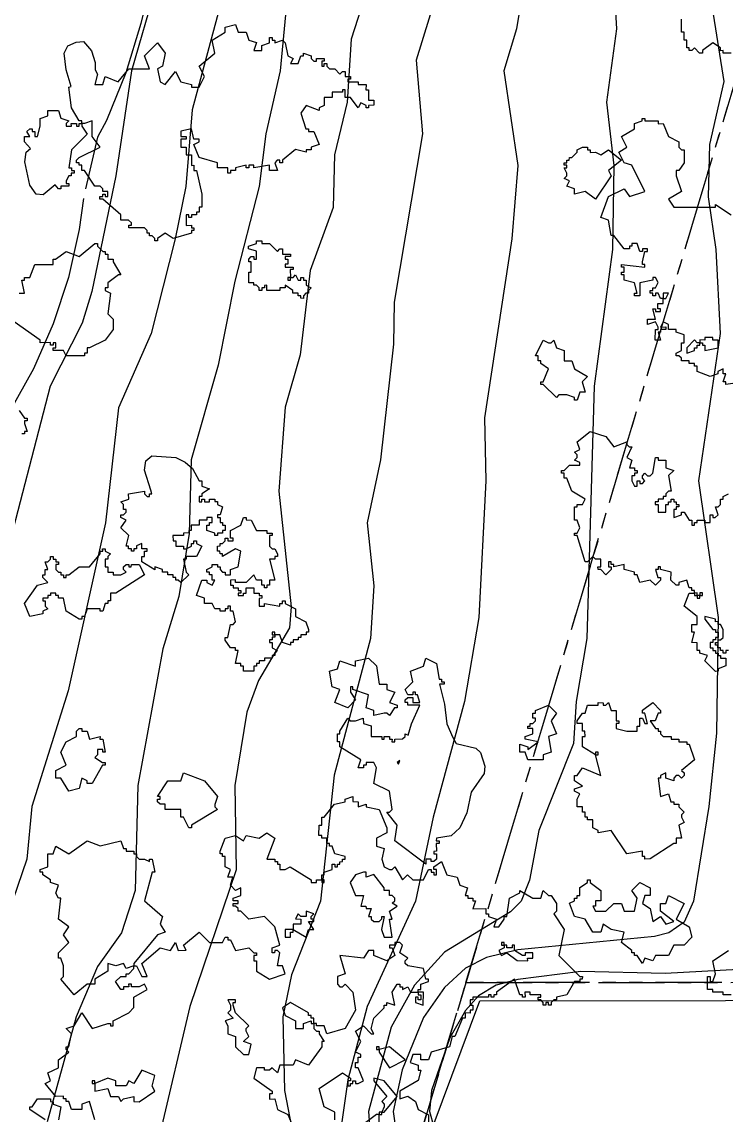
# Model space of a CAD drawing. Header units: metres. Extents: x -550 to 550, y -500 to 950.
# Drawn here: x -178.9 to -111.4, y -199.5 to -94.7 of the extents above; entities that cross this region are included whole.
import ezdxf

# ---------------------------------------------------------------- set-up
doc = ezdxf.new("R2010")
doc.units = ezdxf.units.M
doc.header["$LTSCALE"] = 2
doc.linetypes.add('DASHDOT', pattern=[3.556, 2.54, -0.508, 0, -0.508])
doc.linetypes.add('PHANTOM', pattern=[6.35, 3.175, -0.635, 0.635, -0.635, 0.635, -0.635])
for name, color, linetype in [('SITE-PARKING', 250, 'CONTINUOUS'), ('SITE-PROPERTY', 7, 'PHANTOM'), ('SITE-SETBACK-WATER', 1, 'DASHDOT'), ('SITE-TREE-CANOPY', 94, 'CONTINUOUS'), ('TOPO-CONTOUR-MAJOR', 8, 'CONTINUOUS'), ('TOPO-CONTOUR-MINOR', 9, 'CONTINUOUS')]:
    doc.layers.add(name, color=color, linetype=linetype)

msp = doc.modelspace()

# ---------------------------------------------------------------- linework, layer by layer
at = {"layer": 'SITE-PARKING'}
msp.add_lwpolyline([(23.54, -195.3), (-101.32, -195.41), (-121.87, -215.77), (-132.39, -205.52), (-133.27, -206.48), (-135.4, -204.58), (-139.46, -200.55), (-135, -188.59), (-17.18, -188.41)], dxfattribs=at)
at = {"layer": 'SITE-PROPERTY'}
for points in [[(-91.29, 364.29), (28.27, 364.14), (-149.92, -232.31), (-283.98, -308.65), (-550, -309.07), (-550, 364.89)], [(-91.29, 364.29), (28.27, 364.14), (-149.92, -232.31), (-283.98, -308.65), (-550, -309.07), (-550, 364.89)], [(-136.32, -186.83), (-81.11, -2.07), (108.93, -1.9), (108.59, -158.15), (40.62, -186.68)]]:
    msp.add_lwpolyline(points, close=True, dxfattribs=at)
msp.add_lwpolyline([(-164.47, -344.36), (-164.58, -240.66), (-149.92, -232.31), (-136.32, -186.83), (40.62, -186.68), (40.64, -206.65), (64.32, -206.64), (64.38, -275.65), (53.38, -275.67), (53.48, -367.62)], dxfattribs=at)
at = {"layer": 'SITE-SETBACK-WATER'}
msp.add_lwpolyline([(-165.13, -85.09), (-167.49, -94.88), (-168.92, -99.61), (-170.8, -104.18), (-171.66, -105.78), (-173, -111.67), (-173.39, -114.64), (-174.44, -119.23), (-175.91, -123.69), (-177.8, -128), (-180.08, -132.11)], dxfattribs=at)
at = {"layer": 'SITE-TREE-CANOPY'}
for points in [[(-173.15, -104.24), (-173.4, -104.24), (-174.15, -102.98), (-174.4, -100.99), (-174.18, -100.92), (-174.65, -99.32), (-174.83, -97.74), (-174.5, -97.02), (-173.7, -96.68), (-173, -96.62), (-172.22, -97.51), (-171.87, -98.62), (-171.86, -99.32), (-171.65, -99.74), (-171.9, -100.74), (-171.15, -100.74), (-170.91, -99.99), (-169.66, -100.49), (-168.65, -99.24), (-166.66, -99.23), (-167.15, -97.99), (-165.9, -96.74), (-165.15, -97.74), (-165.4, -98.99), (-165.9, -99.24), (-165.65, -100.49), (-165.15, -100.74), (-164.16, -99.49), (-163.65, -100.48), (-162.65, -100.74), (-162.65, -100.99), (-161.9, -100.99), (-161.4, -99.99), (-161.9, -98.99), (-160.4, -97.74), (-160.65, -96.5), (-159.4, -95.74), (-159.4, -95.24), (-158.4, -94.99), (-158.15, -95.74), (-157.4, -95.74), (-157.15, -96.49), (-156.41, -96.73), (-156.65, -97.49), (-155.9, -97.49), (-155.9, -96.99), (-155.16, -96.74), (-155.15, -96.24), (-154.9, -96.24), (-154.9, -96.49), (-154.65, -96.49), (-154.65, -96.74), (-153.91, -96.49), (-153.65, -96.74), (-153.4, -97.98), (-152.9, -98.24), (-153.15, -98.74), (-152.41, -98.74), (-152.15, -97.99), (-151.91, -97.99), (-151.91, -97.74), (-151.15, -97.99), (-151.15, -98.24), (-150.9, -98.49), (-150.65, -98.49), (-150.65, -98.24), (-149.9, -98.25), (-149.9, -98.49), (-150.15, -98.49), (-150.15, -98.99), (-149.91, -98.99), (-149.91, -98.73), (-149.65, -98.73), (-149.65, -98.99), (-149.4, -99.24), (-148.9, -99.24), (-148.4, -99.74), (-148.15, -99.49), (-147.9, -99.49), (-147.91, -99.99), (-147.4, -99.99), (-147.4, -100.24), (-147.65, -100.24), (-147.65, -100.5), (-146.65, -100.49), (-146.65, -100.74), (-145.9, -100.74), (-145.91, -101.24), (-145.65, -101.24), (-145.65, -102.24), (-145.16, -102.24), (-145.15, -102.73), (-145.65, -102.74), (-145.66, -102.99), (-145.9, -102.99), (-145.9, -102.74), (-146.4, -102.49), (-146.65, -102.99), (-147.4, -101.99), (-147.9, -101.99), (-147.9, -101.24), (-148.15, -101.24), (-148.15, -101.48), (-149.15, -101.49), (-149.15, -101.99), (-149.9, -101.99), (-149.9, -102.74), (-150.4, -102.99), (-150.4, -103.24), (-151.65, -102.74), (-152.15, -103.49), (-151.66, -104.99), (-151.4, -105), (-151.4, -105.24), (-150.9, -105.24), (-150.4, -106.49), (-151.15, -106.74), (-151.15, -106.99), (-151.65, -106.99), (-151.65, -107.24), (-152.66, -106.98), (-153.9, -108), (-153.9, -108.24), (-154.15, -108.24), (-154.15, -107.99), (-154.41, -107.99), (-154.65, -108.24), (-154.4, -108.98), (-155.15, -108.99), (-155.15, -108.49), (-156.65, -108.74), (-156.65, -108.49), (-157.15, -108.49), (-157.15, -108.74), (-157.4, -108.74), (-157.4, -108.49), (-158.4, -108.73), (-158.4, -108.99), (-158.9, -108.99), (-158.9, -109.23), (-159.15, -109.25), (-159.15, -108.74), (-160.15, -108.74), (-160.15, -108.24), (-161.91, -107.74), (-162.4, -106.49), (-161.9, -106.24), (-161.9, -105.99), (-162.4, -105.99), (-162.65, -104.99), (-163.65, -105.23), (-163.65, -105.74), (-163.15, -105.74), (-163.15, -105.99), (-163.65, -105.99), (-163.65, -106.74), (-163.15, -106.74), (-163.15, -107.49), (-162.65, -107.49), (-162.65, -108.5), (-162.4, -108.48), (-162.41, -108.98), (-162.15, -108.99), (-161.65, -111.24), (-161.65, -112.49), (-161.9, -112.49), (-161.91, -112.99), (-162.15, -112.99), (-162.15, -113.23), (-162.65, -113.24), (-162.65, -113.49), (-162.9, -113.49), (-162.9, -113.24), (-163.16, -113.24), (-163.15, -114.25), (-162.65, -114.23), (-162.65, -114.49), (-162.4, -114.49), (-162.4, -114.74), (-162.65, -114.74), (-162.65, -114.99), (-164.4, -115.49), (-165.15, -114.99), (-165.9, -115.49), (-165.91, -115.74), (-166.15, -115.74), (-166.15, -115.49), (-166.4, -115.24), (-166.65, -115.24), (-166.66, -114.99), (-166.9, -114.99), (-166.9, -114.74), (-167.15, -114.48), (-168.65, -114.49), (-168.65, -114.24), (-168.4, -114.24), (-168.4, -113.99), (-168.66, -113.74), (-169.4, -113.74), (-169.4, -113.24), (-171.15, -111.74), (-171.41, -111.74), (-171.41, -111.49), (-171.15, -111.49), (-171.15, -111.24), (-170.9, -111.24), (-170.9, -111.49), (-170.65, -111.49), (-170.65, -110.99), (-171.15, -110.99), (-171.15, -110.74), (-171.4, -110.49), (-171.9, -110.48), (-172.9, -108.99), (-173.15, -108.99), (-173.15, -108.49), (-173.4, -108.49), (-173.4, -108.24), (-173.66, -108.24), (-173.65, -107.99), (-173.4, -107.74), (-171.4, -106.74), (-172.15, -105.73), (-172.15, -104.24), (-172.91, -104.49), (-173.15, -104.49)], [(-173.15, -104.74), (-172.65, -105.49), (-174.15, -106.99), (-174.4, -108.74), (-174.15, -108.74), (-174.15, -108.99), (-173.9, -108.99), (-173.9, -109.24), (-174.16, -109.24), (-174.16, -109.49), (-174.4, -109.49), (-174.65, -109.99), (-174.66, -110.24), (-174.4, -110.24), (-174.4, -110.49), (-175.15, -110.49), (-175.15, -110.74), (-175.4, -110.74), (-175.71, -110.36), (-176.85, -111.32), (-177.53, -111.24), (-178.15, -110.4), (-178.63, -108.15), (-178.49, -107.22), (-178.07, -106.89), (-178.65, -106.24), (-178.65, -105.74), (-178.15, -105.74), (-178.41, -105.24), (-178.15, -104.99), (-177.9, -104.99), (-177.9, -105.24), (-177.65, -105.24), (-177.65, -105.74), (-177.4, -105.74), (-177.15, -104.74), (-177.15, -103.99), (-176.4, -103.74), (-176.4, -103.24), (-175.4, -103.24), (-175.15, -103.98), (-174.4, -104.24), (-174.65, -104.49), (-174.65, -104.74), (-174.15, -104.74), (-174.16, -104.49), (-173.65, -104.49), (-173.65, -104.74), (-173.4, -104.74), (-173.4, -104.49), (-173.15, -104.49)], [(-124.66, -106.99), (-124.4, -106.99), (-124.4, -107.25), (-123.9, -107.23), (-123.4, -107.49), (-122.65, -106.99), (-121.41, -107.99), (-122.65, -108.99), (-122.4, -109.49), (-123.9, -111.74), (-124.9, -110.99), (-125.9, -111.24), (-125.9, -110.74), (-126.65, -110.49), (-126.4, -109.99), (-126.9, -109.74), (-126.65, -109.49), (-126.65, -109.24), (-126.9, -108.74), (-126.65, -108.74), (-126.65, -108.49), (-126.9, -108.49), (-126.9, -108.24), (-126.65, -108.24), (-126.65, -107.99), (-126.41, -107.99), (-126.4, -107.74), (-126.15, -107.74), (-125.65, -107.24), (-125.65, -106.99), (-125.15, -106.74), (-124.65, -106.74)], [(-152.9, -119.24), (-152.65, -118.99), (-152.41, -119.49), (-152.15, -119.49), (-152.15, -119.24), (-151.9, -119.24), (-151.9, -119.49), (-151.65, -119.49), (-151.65, -119.99), (-151.15, -120.23), (-151.4, -120.49), (-151.4, -120.74), (-151.66, -120.73), (-151.9, -120.99), (-151.9, -121.24), (-152.15, -121.23), (-152.15, -120.99), (-152.4, -120.99), (-152.4, -120.74), (-152.91, -120.74), (-152.91, -120.49), (-153.65, -119.99), (-153.65, -120.24), (-154.15, -120.24), (-154.16, -120.49), (-155.41, -120.49), (-155.4, -119.98), (-155.65, -120), (-155.65, -120.24), (-155.9, -120.24), (-155.9, -120.48), (-156.15, -120.5), (-156.15, -120.24), (-156.4, -119.99), (-156.65, -119.99), (-156.65, -119.74), (-157.15, -119.74), (-157.15, -118.74), (-156.9, -118.74), (-156.9, -117.74), (-157.15, -117.74), (-157.15, -117.49), (-156.9, -117.23), (-156.65, -117.24), (-156.65, -117.49), (-156.41, -117.49), (-156.4, -116.73), (-157.16, -116.49), (-157.16, -116.24), (-156.4, -115.99), (-156.4, -115.74), (-155.9, -115.73), (-155.9, -115.99), (-155.15, -115.99), (-154.4, -116.74), (-154.15, -116.49), (-153.9, -116.49), (-153.9, -116.99), (-153.15, -117), (-153.15, -117.24), (-153.65, -117.24), (-153.65, -117.5), (-153.4, -117.48), (-153.4, -117.98), (-153.65, -117.98), (-153.65, -118.24), (-152.9, -118.24), (-152.9, -118.49), (-153.16, -118.49), (-153.15, -119.24)], [(-153.4, -119.24), (-153.4, -119.49), (-153.15, -119.49), (-153.15, -119.24)], [(-117.15, -121.24), (-116.9, -120.74), (-117.41, -120.74), (-117.41, -121.24)], [(-127.65, -126), (-126.9, -126.24), (-126.9, -127.24), (-126.15, -127.24), (-125.91, -127.99), (-124.65, -128.74), (-125.16, -129.24), (-124.9, -130.24), (-125.4, -130.24), (-125.65, -130.99), (-125.9, -130.99), (-125.9, -130.74), (-126.65, -130.49), (-127.4, -130.49), (-127.65, -130.74), (-128.9, -129.49), (-129.15, -129.49), (-129.15, -129.24), (-128.9, -129.24), (-128.41, -127.99), (-129.15, -127.49), (-129.15, -127.24), (-129.4, -127.24), (-129.4, -126.74), (-129.65, -126.74), (-128.9, -125.24), (-128.4, -125.49), (-128.15, -125.49), (-127.9, -125.24)], [(-114.15, -125.49), (-114.41, -125.23), (-115.15, -125.99), (-115.15, -126.49), (-114.4, -126.24), (-114.4, -125.99), (-114.15, -125.99), (-114.15, -125.74), (-113.9, -125.74), (-113.9, -125.49)], [(-113.65, -125.49), (-113.65, -125.74), (-113.4, -125.74), (-113.4, -126.24), (-112.15, -125.99), (-112.15, -125.24), (-112.65, -125.24), (-112.65, -124.99), (-113.4, -124.99), (-113.4, -125.24), (-113.9, -125.23), (-113.9, -125.49)], [(-166.54, -139.63), (-167.15, -137.7), (-167, -136.83), (-166.45, -136.34), (-164.14, -136.51), (-163.23, -136.93), (-162.54, -137.55), (-161.89, -138.74), (-161.65, -138.74), (-161.65, -139.24), (-160.9, -139.49), (-161.65, -139.99), (-161.65, -140.24), (-161.9, -140.24), (-161.9, -140.74), (-161.65, -140.74), (-161.65, -140.49), (-161.4, -140.49), (-161.4, -140.74), (-160.9, -140.74), (-160.9, -140.49), (-160.4, -140.49), (-160.4, -140.73), (-160.15, -140.73), (-160.15, -140.99), (-159.65, -141.24), (-159.9, -141.99), (-160.15, -141.99), (-160.15, -142.24), (-159.9, -142.24), (-159.9, -142.74), (-159.65, -142.74), (-159.65, -142.99), (-159.4, -142.99), (-159.4, -143.49), (-159.65, -143.49), (-159.65, -143.74), (-160.15, -143.74), (-160.15, -143.99), (-160.4, -143.99), (-160.4, -143.74), (-161.15, -143.49), (-161.15, -142.99), (-160.9, -142.99), (-160.9, -142.74), (-160.65, -142.74), (-160.65, -142.24), (-161.15, -142.24), (-161.15, -142.49), (-161.9, -142.49), (-161.9, -142.99), (-162.66, -142.99), (-162.66, -143.49), (-162.9, -143.49), (-162.9, -143.73), (-163.4, -143.75), (-163.4, -143.99), (-164.41, -143.99), (-164.4, -144.49), (-164.15, -144.49), (-164.15, -144.99), (-163.4, -144.99), (-163.4, -145.24), (-163.15, -145.24), (-162.65, -144.99), (-162.65, -144.74), (-162.4, -144.74), (-162.4, -144.49), (-162.15, -144.49), (-162.15, -144.74), (-161.65, -144.99), (-162.15, -145.99), (-163.15, -145.99), (-163.15, -146.24), (-163.4, -146.24), (-163.15, -147.49), (-162.9, -147.74), (-163.65, -148.49), (-163.91, -148.24), (-164.15, -148.24), (-164.15, -147.99), (-164.4, -147.99), (-164.4, -147.74), (-164.9, -147.74), (-164.9, -147.49), (-165.4, -147.49), (-165.4, -147.24), (-166.15, -146.99), (-166.15, -147.25), (-167.4, -146.49), (-167.4, -145.99), (-167.15, -145.99), (-167.15, -145.49), (-166.9, -145.49), (-166.9, -145.24), (-167.41, -145.24), (-167.4, -144.74), (-167.9, -144.98), (-167.9, -145.24), (-168.15, -145.24), (-168.15, -145.49), (-168.4, -145.48), (-168.4, -145.24), (-168.66, -145.24), (-168.66, -144.99), (-168.9, -144.99), (-168.65, -143.99), (-169.4, -143.24), (-168.9, -142.49), (-169.4, -142.24), (-169.4, -141.99), (-169.15, -141.99), (-168.9, -141.74), (-168.9, -141.49), (-169.15, -141.49), (-169.16, -140.99), (-169.4, -140.74), (-168.65, -140.49), (-168.66, -139.99), (-167.15, -139.74), (-167.15, -139.99), (-166.9, -140.24), (-166.65, -140.24), (-166.65, -139.99), (-166.45, -139.99)], [(-154.65, -153.73), (-154.9, -153.73), (-154.9, -153.99), (-155.16, -153.99), (-155.16, -154.23), (-154.9, -154.23), (-154.9, -154.74), (-154.41, -154.99), (-154.65, -155.24), (-154.65, -155.49), (-154.9, -155.49), (-154.9, -155.74), (-155.65, -155.74), (-155.65, -155.99), (-156.16, -155.99), (-156.16, -156.24), (-156.4, -156.24), (-156.4, -156.49), (-156.65, -156.49), (-156.66, -156.99), (-157.65, -156.99), (-157.65, -156.49), (-157.9, -156.49), (-157.9, -156.24), (-158.4, -156.24), (-158.16, -154.99), (-158.4, -154.99), (-158.4, -154.74), (-158.9, -154.74), (-159.4, -154), (-159.4, -153.74), (-159.15, -153.74), (-158.9, -152.49), (-158.65, -152.49), (-158.4, -152.24), (-158.65, -151.24), (-158.9, -151.24), (-158.9, -150.74), (-159.15, -150.74), (-159.15, -150.99), (-159.4, -150.99), (-159.4, -151.24), (-159.9, -151.24), (-159.9, -150.99), (-160.4, -150.99), (-160.65, -150.49), (-161.4, -150.49), (-161.4, -149.99), (-162.15, -149.74), (-161.65, -148.24), (-161.15, -148.24), (-161.15, -148.49), (-160.65, -148.74), (-160.4, -148.24), (-160.65, -148.24), (-160.65, -147.74), (-160.91, -147.74), (-160.91, -147.49), (-161.15, -147.49), (-161.15, -147.24), (-160.65, -146.99), (-160.65, -146.74), (-160.15, -146.74), (-160.15, -146.99), (-159.9, -146.99), (-159.9, -147.24), (-159.66, -147.49), (-159.4, -147.49), (-159.4, -147.74), (-158.9, -147.74), (-158.9, -147.24), (-158.15, -146.99), (-157.9, -145.49), (-158.4, -145.24), (-159.65, -145.99), (-159.65, -145.74), (-159.9, -145.74), (-159.91, -145.49), (-160.15, -145.48), (-160.15, -145), (-159.9, -144.98), (-159.9, -144.74), (-159.65, -144.74), (-159.41, -144.48), (-159.41, -144.24), (-159.15, -144.24), (-159.15, -144.48), (-158.65, -144.49), (-158.65, -144.24), (-158.9, -144.24), (-158.91, -143.5), (-157.9, -142.98), (-157.65, -142.24), (-157.4, -142.24), (-157.4, -142.48), (-156.9, -142.49), (-156.41, -143.49), (-155.4, -143.49), (-155.4, -143.74), (-154.9, -143.75), (-154.9, -143.99), (-155.15, -143.99), (-155.15, -144.99), (-154.9, -145.24), (-154.65, -145.24), (-154.4, -145.74), (-154.4, -145.99), (-154.65, -145.99), (-154.65, -146.24), (-155.15, -146.24), (-154.65, -148.24), (-155.15, -148.24), (-155.16, -148.74), (-155.4, -148.74), (-155.4, -149), (-155.65, -148.99), (-155.65, -148.74), (-155.9, -148.74), (-155.9, -148.24), (-156.4, -148.24), (-156.65, -147.74), (-157.4, -148.49), (-158.4, -148.49), (-158.4, -148.23), (-158.9, -148.25), (-158.91, -148.73), (-158.65, -148.73), (-158.65, -148.99), (-158.15, -148.99), (-158.15, -149.24), (-157.9, -149.24), (-157.9, -149.49), (-158.16, -149.49), (-158.16, -149.74), (-157.65, -149.74), (-157.65, -149.49), (-157.4, -149.49), (-157.4, -148.99), (-156.65, -148.99), (-156.65, -149.49), (-156.15, -149.49), (-156.15, -149.74), (-155.9, -149.74), (-155.9, -149.98), (-156.15, -150), (-156.16, -150.74), (-155.65, -150.74), (-155.65, -150.49), (-154.15, -150.74), (-154.15, -150.49), (-153.9, -150.49), (-153.9, -150.24), (-153.65, -150.24), (-153.65, -150.49), (-152.65, -150.99), (-152.65, -151.74), (-151.66, -152.24), (-151.4, -152.99), (-151.4, -153.24), (-151.65, -153.24), (-151.65, -153.49), (-152.15, -153.49), (-152.15, -153.74), (-152.4, -153.74), (-152.4, -153.99), (-152.9, -153.99), (-152.9, -154.24), (-153.15, -154.24), (-153.15, -154.49), (-153.91, -154.24), (-154.15, -153.49), (-154.65, -153.49)], [(-170.91, -146.99), (-170.65, -146.99), (-170.65, -147.5), (-170.15, -147.48), (-170.15, -147.74), (-169.4, -147.74), (-168.9, -147.49), (-169.15, -147.24), (-169.15, -146.99), (-168.9, -146.74), (-168.65, -146.74), (-168.65, -146.99), (-168.41, -146.99), (-168.4, -146.74), (-167.65, -146.74), (-167.15, -147.74), (-169.9, -149.49), (-170.4, -149.49), (-170.4, -150.24), (-170.65, -150.24), (-170.65, -150.49), (-170.9, -150.49), (-171.15, -151.24), (-171.4, -151.24), (-171.4, -150.99), (-172.65, -150.99), (-172.9, -151.74), (-173.15, -151.74), (-173.15, -151.99), (-173.41, -151.99), (-174.65, -151.24), (-174.91, -149.99), (-175.4, -149.99), (-175.4, -149.74), (-175.65, -149.74), (-175.65, -149.49), (-176.15, -149.49), (-176.16, -149.73), (-176.4, -149.73), (-176.4, -149.99), (-176.9, -149.99), (-176.9, -150.25), (-176.65, -150.23), (-176.66, -150.74), (-176.4, -150.99), (-176.9, -151.24), (-176.9, -151.49), (-178.15, -151.75), (-178.65, -150.49), (-177.4, -148.74), (-176.4, -148.49), (-176.9, -147.99), (-176.9, -147.74), (-176.65, -147.74), (-176.65, -147.24), (-176.4, -147.24), (-176.65, -146.49), (-176.4, -146.49), (-176.15, -146.24), (-176.15, -145.99), (-175.9, -145.99), (-175.9, -146.24), (-175.65, -146.24), (-175.65, -146.49), (-175.4, -146.49), (-175.4, -146.74), (-175.65, -146.74), (-175.65, -147.24), (-175.4, -147.49), (-175.15, -147.49), (-175.16, -147.74), (-174.9, -147.75), (-174.9, -147.99), (-174.65, -147.99), (-174.65, -147.73), (-174.4, -147.73), (-173.41, -146.99), (-172.4, -146.99), (-171.4, -145.74), (-171.4, -145.49), (-171.15, -145.49), (-171.16, -145.24), (-170.9, -145.24), (-170.9, -145.49), (-170.4, -145.74), (-170.65, -145.99), (-170.65, -146.24), (-170.9, -146.24)], [(-114.4, -149.74), (-114.15, -149.74), (-114.15, -149.48), (-114.4, -149.5)], [(-114.15, -149.98), (-113.9, -149.99), (-113.9, -149.74), (-114.15, -149.74)], [(-113.65, -149.74), (-113.65, -149.48), (-113.9, -149.48), (-113.9, -149.74)], [(-154.65, -153.25), (-154.9, -153.24), (-154.9, -153.49), (-154.65, -153.49)], [(-144.65, -158.24), (-143.9, -158.24), (-143.9, -158.74), (-143.15, -158.99), (-143.65, -159.99), (-142.9, -160.24), (-142.9, -160.49), (-143.16, -160.49), (-143.65, -161.24), (-143.9, -160.99), (-144.15, -160.99), (-145.15, -161.24), (-145.15, -160.74), (-145.9, -160.49), (-145.65, -159.24), (-147.16, -158.74), (-147.16, -158.49), (-147.4, -158.49), (-147.4, -158.99), (-146.9, -159.74), (-147.65, -160.49), (-148.9, -159.99), (-148.4, -158.74), (-149.15, -158.49), (-149.4, -156.99), (-148.65, -156.74), (-148.4, -155.99), (-146.9, -156.49), (-146.9, -155.99), (-145.65, -155.74), (-144.91, -156.48)], [(-141.15, -159.24), (-141.15, -158.99), (-141.4, -158.99), (-141.4, -159.24), (-141.9, -159.24), (-142.16, -158.73), (-141.4, -157.99), (-141.65, -156.99), (-140.4, -156.49), (-140.15, -155.73), (-139.15, -156.24), (-138.9, -157.74), (-138.65, -157.74), (-138.65, -157.99), (-138.4, -157.99), (-138.4, -158.24), (-138.87, -158.24), (-138.39, -160.15), (-138.16, -162.04), (-137.58, -163.34), (-137.26, -163.91), (-135.38, -164.37), (-134.92, -164.78), (-134.52, -166.09), (-134.57, -166.78), (-135.82, -168.58), (-136.22, -170.56), (-136.89, -172.01), (-137.74, -172.76), (-139.15, -173), (-139.16, -173.24), (-138.9, -173.24), (-138.9, -173.49), (-139.16, -173.49), (-139.15, -174.23), (-139.4, -174.25), (-139.4, -174.49), (-139.15, -174.49), (-139.15, -174.99), (-139.4, -175.24), (-139.65, -175.23), (-139.65, -174.99), (-140.15, -174.99), (-140.16, -175.49), (-143.15, -173.24), (-142.9, -171.74), (-143.9, -170.49), (-143.65, -170.49), (-143.4, -170.24), (-143.65, -168.49), (-145.15, -167.74), (-144.9, -166.24), (-145.15, -165.74), (-145.9, -165.74), (-145.9, -165.99), (-146.15, -165.99), (-146.15, -166.24), (-146.65, -166.24), (-146.4, -165.49), (-148.4, -164.24), (-148.41, -163.74), (-148.65, -163.74), (-148.65, -162.99), (-148.4, -162.99), (-148.4, -162.74), (-147.65, -161.49), (-147.41, -161.74), (-146.9, -161.74), (-146.16, -161.49), (-146.15, -161.99), (-145.4, -162.23), (-145.4, -163.24), (-144.4, -163.24), (-144.4, -163.49), (-144.15, -163.49), (-144.15, -163.24), (-143.65, -163.24), (-143.65, -163.49), (-143.4, -163.49), (-143.41, -163.74), (-143.15, -163.74), (-143.15, -163.49), (-142.4, -163.48), (-142.15, -163.24), (-142.15, -163), (-141.85, -163.1), (-141.55, -162.02), (-140.73, -160.24), (-141.9, -160.24), (-141.9, -159.99), (-142.15, -159.99), (-142.15, -159.74), (-141.9, -159.49), (-141.41, -159.49), (-141.41, -159.99), (-140.75, -159.99), (-140.96, -159.24)], [(-130.4, -162.24), (-130.15, -162.24), (-130.15, -161.99), (-129.9, -161.99), (-129.65, -161.74), (-129.65, -161.49), (-129.9, -161.49), (-129.9, -160.99), (-129.65, -160.99), (-129.65, -160.74), (-128.4, -160.24), (-127.65, -160.99), (-128.15, -161.73), (-127.65, -162.99), (-128.4, -163.24), (-128.15, -164.74), (-128.9, -164.99), (-128.91, -165.49), (-130.4, -165.49), (-130.65, -164.73), (-131.15, -164.73), (-131.15, -163.99), (-130.4, -164.23), (-130.4, -164.49), (-129.4, -163.74), (-130.65, -163.49), (-130.65, -163.24), (-129.9, -162.99), (-129.91, -162.49), (-130.4, -162.49)], [(-125.15, -164.24), (-125.15, -163.24), (-124.9, -163.24), (-124.91, -162.74), (-125.15, -162.74), (-125.15, -161.99), (-125.65, -161.99), (-125.66, -161.74), (-125.15, -160.99), (-124.9, -160.99), (-124.65, -160.24), (-123.65, -160.24), (-123.65, -159.99), (-123.15, -160), (-123.15, -160.24), (-122.9, -160.24), (-122.65, -159.98), (-122.4, -160.74), (-121.9, -160.74), (-121.91, -161.74), (-121.65, -161.74), (-121.65, -161.99), (-121.9, -161.99), (-121.9, -162.49), (-120.9, -162.73), (-119.91, -162.74), (-119.9, -162.24), (-119.65, -162.24), (-119.65, -161.49), (-119.4, -161.49), (-119.15, -161.99), (-118.9, -161.99), (-119.15, -160.99), (-119.4, -160.99), (-119.4, -160.73), (-118.41, -159.99), (-117.66, -160.74), (-117.66, -160.99), (-117.9, -160.99), (-118.16, -161.74), (-118.65, -161.74), (-118.15, -162.49), (-117.9, -162.49), (-117.9, -162.74), (-117.65, -162.74), (-117.65, -162.99), (-117.4, -163.24), (-116.65, -163.24), (-116.65, -163.49), (-115.9, -163.49), (-115.9, -163.74), (-115.15, -163.74), (-115.15, -163.99), (-114.9, -163.99), (-114.4, -165.49), (-115.65, -166.49), (-115.4, -166.74), (-115.4, -166.99), (-115.66, -167.24), (-115.9, -166.99), (-116.15, -166.99), (-116.4, -167.23), (-116.4, -167.49), (-117.15, -167.24), (-117.15, -166.74), (-117.65, -166.99), (-117.65, -167.24), (-117.9, -167.24), (-117.65, -168.99), (-116.9, -168.74), (-116.66, -169.49), (-116.4, -169.49), (-116.4, -169.74), (-115.9, -169.74), (-115.9, -169.99), (-115.4, -170.5), (-115.65, -170.74), (-115.65, -170.98), (-115.4, -171.49), (-115.9, -171.74), (-115.65, -172.99), (-116.15, -172.99), (-116.16, -173.49), (-116.4, -173.49), (-118.65, -174.98), (-119.15, -175), (-119.15, -174.74), (-119.4, -174.74), (-119.4, -174.24), (-120.9, -174.49), (-122.4, -172.24), (-123.65, -172.49), (-123.65, -172.24), (-124.15, -171.99), (-124.15, -171.24), (-124.65, -171.24), (-124.65, -170.99), (-124.9, -170.99), (-124.9, -170.49), (-125.15, -170.49), (-125.15, -169.99), (-125.65, -169.99), (-125.65, -169.24), (-125.41, -168.74), (-125.9, -168.49), (-125.9, -168.25), (-125.15, -167.99), (-125.9, -167.49), (-125.9, -166.99), (-125.66, -166.99), (-125.15, -166.24), (-123.4, -166.99), (-123.9, -164.99)], [(-173.15, -162.74), (-172.65, -162.74), (-172.4, -163.49), (-171.4, -163.25), (-171.41, -163.49), (-171.15, -163.49), (-170.9, -164.74), (-171.15, -164.74), (-171.15, -164.49), (-171.65, -164.49), (-171.65, -164.99), (-171.9, -165.24), (-171.16, -165.74), (-170.9, -165.74), (-170.9, -165.99), (-171.16, -165.99), (-172.16, -167.74), (-172.65, -167.74), (-172.65, -167.49), (-173.15, -167.24), (-173.4, -168.24), (-174.4, -168.49), (-175.15, -167.24), (-175.65, -167.24), (-175.65, -166.49), (-174.65, -165.99), (-175.15, -164.74), (-174.65, -163.74), (-173.65, -163.24), (-173.65, -162.74), (-173.41, -162.49), (-173.15, -162.49)], [(-142.66, -165.54), (-142.9, -165.74), (-142.77, -165.88)], [(-123.65, -164.99), (-123.65, -164.74), (-123.9, -164.74), (-123.9, -164.99)], [(-160.4, -169.75), (-160.4, -169.99), (-160.15, -170.23), (-162.65, -171.74), (-162.65, -171.99), (-162.9, -171.99), (-163.4, -170.99), (-163.65, -170.99), (-163.65, -170.24), (-165.15, -170.24), (-165.15, -169.74), (-165.65, -169.74), (-165.9, -169.49), (-165.9, -169.24), (-165.65, -169.24), (-165.65, -168.99), (-165.9, -168.99), (-164.9, -167.49), (-163.65, -167.49), (-163.4, -166.74), (-161.4, -167.49), (-160.15, -168.99)], [(-168.9, -185.48), (-169.15, -184.99), (-169.9, -185.24), (-170.65, -184.99), (-170.66, -185.74), (-171.9, -186.49), (-171.9, -186.99), (-172.65, -186.99), (-173.9, -187.99), (-175.15, -186.49), (-174.91, -186.24), (-174.9, -185.24), (-175.16, -184.49), (-175.4, -184.49), (-175.4, -183.99), (-174.4, -182.99), (-174.9, -182.24), (-174.4, -181.5), (-175.4, -180.74), (-175.15, -178.74), (-175.4, -178.74), (-175.65, -178.25), (-175.4, -177.49), (-176.15, -177.24), (-176.15, -176.99), (-176.9, -176.49), (-176.9, -176.24), (-177.15, -176.24), (-177.15, -175.99), (-176.4, -175.74), (-176.4, -174.48), (-175.9, -174.49), (-175.65, -173.74), (-174.4, -174.49), (-172.65, -173.24), (-171.4, -173.73), (-169.4, -173.24), (-169.15, -173.99), (-168.91, -173.99), (-168.91, -174.24), (-168.15, -174.24), (-168.15, -174.48), (-167.9, -174.48), (-167.9, -174.74), (-167.65, -174.99), (-167.15, -174.99), (-166.65, -175.24), (-166.65, -174.99), (-166.4, -174.99), (-166.16, -176.24), (-166.4, -176.24), (-167.15, -178.99), (-165.4, -180.49), (-165.65, -181.24), (-165.15, -181.99), (-165.9, -182.24), (-168.15, -184.99), (-168.15, -185.24)], [(-150.15, -177.25), (-149.91, -177.23), (-149.91, -176.99), (-150.15, -176.99)], [(-145.4, -179.74), (-145.65, -180.49), (-145.4, -180.49), (-145.4, -180.74), (-145.15, -180.99), (-144.65, -180.99), (-144.4, -180.73), (-144.4, -180.49), (-144.15, -180.49), (-144.41, -181.74), (-144.15, -182.49), (-143.4, -182.49), (-143.65, -180.74), (-143.4, -180.74), (-143.65, -179.99), (-142.9, -179.49), (-143.4, -179.23), (-143.15, -178.99), (-143.15, -178.75), (-143.4, -178.49), (-143.65, -178.49), (-143.65, -177.99), (-144.15, -177.99), (-144.15, -177.74), (-145.15, -176.48), (-145.9, -176.74), (-145.9, -176.24), (-146.15, -176.24), (-146.91, -176.49), (-147.41, -177.24), (-146.9, -178.48), (-146.15, -178.49), (-146.4, -179.49), (-145.91, -179.49), (-145.9, -179.74)], [(-123.9, -179.99), (-122.9, -179.98), (-122.15, -179.24), (-121.4, -179.24), (-121.15, -179.99), (-120.15, -179.99), (-119.91, -178.74), (-120.4, -177.99), (-119.65, -177.24), (-118.65, -177.74), (-118.66, -178.49), (-119.15, -178.49), (-119.4, -179.24), (-118.65, -179.73), (-118.4, -180.99), (-117.65, -180.49), (-117.15, -181.24), (-116.4, -180.99), (-117.65, -179.99), (-117.65, -179.24), (-117.15, -179.24), (-116.9, -178.49), (-115.4, -179.24), (-116.15, -180.74), (-114.9, -181.49), (-114.65, -182.49), (-115.4, -183.24), (-116.4, -183.24), (-116.9, -184.24), (-118.15, -184.24), (-118.4, -184.74), (-119.15, -184.49), (-119.4, -185), (-119.9, -184.24), (-120.15, -184.24), (-120.15, -183.99), (-120.4, -183.99), (-120.4, -183.74), (-121.4, -182.99), (-121.15, -181.99), (-122.4, -181.74), (-123.15, -181.24), (-123.4, -181.99), (-124.15, -181.99), (-124.9, -180.74), (-125.91, -180.49), (-126.4, -179.23), (-125.9, -178.99), (-125.9, -178.73), (-125.65, -178.74), (-125.65, -178.49), (-125.4, -178.49), (-125.4, -177.73), (-124.65, -177.23), (-124.65, -176.99), (-124.41, -176.99), (-124.41, -177.24), (-123.4, -177.99), (-123.4, -178.99), (-123.9, -178.99), (-123.9, -179.49), (-124.16, -179.49)], [(-151.65, -182.49), (-151.4, -181.74), (-150.9, -181.74), (-151.4, -180.99), (-150.9, -180.99), (-150.9, -180.74), (-151.15, -180.74), (-151.15, -180.49), (-150.9, -180.24), (-151.65, -179.99), (-151.65, -180.49), (-152.15, -180.49), (-152.4, -180.23), (-152.65, -180.73), (-152.15, -180.74), (-152.15, -181.24), (-152.9, -181.23), (-152.9, -181.74)], [(-153.65, -181.73), (-153.65, -182.49), (-153.15, -182.49), (-153.15, -181.99), (-152.9, -181.99), (-152.9, -181.74)], [(-132.65, -183.49), (-133.15, -183.74), (-132.91, -184.24), (-132.4, -183.99), (-131.4, -184.73), (-130.4, -184.74), (-130.41, -184.49), (-129.9, -184.49), (-129.9, -183.99), (-130.65, -183.99), (-130.65, -184.23), (-130.9, -184.23), (-131.65, -183.74), (-131.65, -183.24), (-131.9, -183.24), (-131.9, -183.49), (-132.4, -183.49), (-132.41, -183.24), (-132.65, -183.24)], [(-132.65, -182.99), (-132.9, -182.99), (-132.9, -183.24), (-132.65, -183.24)], [(-159.15, -190.99), (-159.15, -191.74), (-158.4, -192), (-158.4, -192.99), (-157.65, -193.74), (-157.15, -193.74), (-156.9, -192.74), (-157.65, -192.49), (-157.15, -191.99), (-157.4, -191.48), (-157.4, -191.24), (-157.15, -190.98), (-158.4, -189.74), (-158.65, -188.99), (-158.65, -188.74), (-158.4, -188.74), (-158.4, -188.49), (-159.15, -188.49), (-158.9, -188.99), (-158.9, -189.49), (-159.15, -189.74), (-158.65, -190.24), (-159.4, -190.49)], [(-140.9, -187.99), (-140.65, -187.99), (-140.65, -188.49), (-140.9, -188.49), (-140.9, -188.24), (-141.16, -188.24), (-141.15, -188.74), (-140.41, -188.99), (-140.4, -187.74), (-140.9, -187.74)], [(-150.9, -190.24), (-151.15, -190.24), (-151.15, -189.99), (-151.4, -189.99), (-151.4, -189.74), (-153.15, -188.74), (-153.9, -189.24), (-153.65, -189.99), (-152.66, -190.49), (-152.65, -191.24), (-151.9, -191.24), (-151.9, -190.74), (-151.15, -190.49), (-151.15, -190.74), (-150.9, -190.74)], [(-144.65, -192.99), (-144.91, -192.99), (-144.91, -193.24), (-144.65, -193.24)], [(-144.65, -193.49), (-143.65, -194.99), (-142.15, -194.24), (-143.66, -192.99), (-144.65, -193.24)], [(-171.9, -197.24), (-170.65, -196.98), (-170.4, -197.74), (-169.65, -197.74), (-169.4, -198.24), (-169.16, -197.99), (-168.15, -197.74), (-168.15, -198.24), (-167.65, -198.25), (-166.16, -197.24), (-166.4, -196.75), (-166.15, -195.74), (-167.4, -195.24), (-168.15, -196.49), (-168.65, -196.24), (-168.9, -196.74), (-169.9, -196.74), (-169.9, -196.24), (-170.66, -195.99), (-171.9, -196.49)], [(-171.9, -196.24), (-172.15, -196.24), (-172.15, -196.49), (-171.9, -196.49)], [(-144.16, -199.24), (-142.9, -197.74), (-144.15, -196.24), (-145.16, -196), (-145.16, -196.24), (-143.9, -197.74), (-144.4, -198.24), (-144.15, -198.49), (-144.15, -198.74), (-144.4, -199.24)], [(-144.4, -199.49), (-144.4, -199.24), (-144.65, -199.24), (-144.65, -199.49)]]:
    msp.add_lwpolyline(points, close=True, dxfattribs=at)
for points in [[(-110.9, -97.74), (-111.65, -97.74), (-111.65, -97.48), (-111.9, -97.5), (-111.9, -97.24), (-112.65, -96.74), (-113.65, -97.49), (-113.65, -97.74), (-113.91, -97.74), (-114.4, -97.24), (-114.65, -97.49), (-114.9, -97.49), (-114.9, -97.24), (-115.15, -97.23), (-115.15, -96.49), (-115.4, -96.49), (-115.41, -95.74), (-115.65, -95.74), (-115.65, -94.49)], [(-109.65, -129.25), (-111.41, -129.49), (-111.4, -129.24), (-111.65, -129.24), (-111.4, -128.49), (-111.65, -128.49), (-111.65, -127.99), (-112.16, -128.24), (-112.16, -128.49), (-112.9, -128.74), (-114.15, -128.24), (-114.15, -127.74), (-114.4, -127.74), (-114.4, -127.49), (-114.9, -127.49), (-114.9, -127.24), (-115.65, -127.23), (-115.65, -126.99), (-115.9, -126.75), (-116.15, -126.74), (-116.16, -126.49), (-115.65, -126.24), (-115.66, -125.49), (-115.4, -125.49), (-115.4, -124.74), (-116.15, -124.49), (-116.15, -124.24), (-116.9, -124.24), (-116.9, -123.74), (-117.4, -123.49), (-117.66, -124), (-117.15, -123.98), (-117.15, -124.24), (-117.66, -124.24), (-117.65, -124.48), (-117.9, -124.48), (-117.65, -125.24), (-118.16, -125.24), (-118.15, -124.24), (-117.9, -124.24), (-117.9, -123.99), (-118.15, -123.49), (-118.9, -123.74), (-118.9, -123.24), (-118.15, -123.24), (-118.4, -122.24), (-118.15, -122.24), (-118.15, -122.49), (-117.65, -122.49), (-117.65, -122.24), (-117.91, -122.24), (-117.91, -121.74), (-117.4, -121.74), (-117.41, -121.24), (-117.65, -121.24), (-117.9, -120.74), (-118.15, -120.74), (-118.15, -120.99), (-118.4, -120.99), (-118.4, -120.73), (-118.66, -120.73), (-118.65, -120.49), (-118.4, -120.49), (-118.4, -120.23), (-118.15, -120.23), (-117.9, -119.73), (-118.15, -119.24), (-118.4, -119.24), (-118.4, -119.49), (-119.65, -119.74), (-119.65, -120.99), (-120.15, -120.99), (-120.15, -120.74), (-119.91, -120.74), (-120.15, -119.74), (-121.15, -119.49), (-121.15, -118.98), (-121.41, -118.98), (-121.41, -118.74), (-121.15, -118.74), (-121.15, -118.24), (-121.4, -118.24), (-121.4, -117.99), (-119.15, -118.24), (-119.15, -117.99), (-119.4, -117.99), (-119.4, -117.74), (-119.16, -116.74), (-118.9, -116.74), (-118.9, -116.49), (-119.4, -116.48), (-119.4, -116.74), (-119.65, -116.74), (-119.9, -115.99), (-120.4, -115.99), (-120.4, -116.24), (-120.65, -116.24), (-120.65, -116.49), (-121.15, -116.49), (-122.15, -115.23), (-122.41, -115.23), (-122.65, -113.74), (-123.4, -113.49), (-122.65, -111.49), (-121.15, -110.74), (-120.65, -111.49), (-119.15, -110.99), (-120.4, -108.49), (-121.15, -108.24), (-121.65, -107.24), (-120.9, -106.74), (-121.4, -105.74), (-120.15, -104.99), (-120.15, -104.49), (-119.41, -104.24), (-119.41, -103.99), (-119.15, -103.99), (-119.15, -104.24), (-117.9, -104.24), (-117.9, -104.5), (-117.4, -104.48), (-116.9, -105.74), (-115.9, -106.24), (-115.9, -106.74), (-115.65, -106.99), (-115.4, -106.99), (-115.4, -108.24), (-115.9, -108.99), (-116.15, -108.99), (-116.15, -109.49), (-115.65, -110.99), (-116.9, -111.74), (-116.4, -112.49), (-112.4, -112.49), (-112.4, -112.24), (-110.9, -113.24)], [(-179.15, -120.74), (-178.65, -120.74), (-178.9, -119.49), (-178.65, -119.49), (-178.65, -119.24), (-178.15, -119.24), (-177.65, -117.99), (-175.9, -117.99), (-175.9, -117.49), (-175.66, -117.49), (-174.65, -116.74), (-173.4, -117.23), (-171.9, -115.99), (-171.65, -115.99), (-171.65, -116.24), (-171.15, -116.74), (-170.9, -116.74), (-170.9, -116.99), (-170.65, -116.99), (-170.65, -117.49), (-170.15, -117.5), (-170.15, -117.74), (-169.4, -118.99), (-169.65, -118.99), (-170.65, -119.74), (-170.65, -120.24), (-170.9, -120.24), (-170.9, -120.49), (-170.4, -120.74), (-170.65, -122.74), (-170.15, -123.23), (-170.15, -124.24), (-170.9, -125.24), (-172.4, -125.99), (-172.65, -125.99), (-172.65, -126.49), (-172.9, -126.49), (-172.9, -126.74), (-174.65, -126.74), (-174.9, -126.24), (-175.91, -126.24), (-175.91, -125.99), (-175.65, -125.99), (-175.65, -125.49), (-175.9, -125.49), (-175.9, -125.74), (-176.15, -125.74), (-176.15, -125.48), (-177.15, -125.49), (-177.15, -125.24), (-179.65, -123.49)], [(-179.15, -131.99), (-178.65, -132.73), (-178.4, -132.73), (-178.4, -132.99), (-178.65, -132.99), (-178.65, -133.23), (-178.4, -133.99), (-178.66, -133.99), (-178.66, -134.24), (-178.9, -134.24)], [(-111.15, -154.99), (-111.4, -154.99), (-111.4, -155.24), (-111.65, -155.24), (-111.65, -154.99), (-111.9, -154.99), (-111.9, -154.74), (-112.16, -154.74), (-112.16, -154.49), (-112.4, -154.49), (-112.4, -154.24), (-112.15, -154.24), (-112.15, -153.99), (-111.9, -153.99), (-111.66, -153.74), (-111.65, -152.99), (-111.9, -152.49), (-112.15, -152.49), (-112.15, -152.23), (-112.4, -152.25), (-112.4, -151.99), (-113.4, -151.74), (-113.4, -151.99), (-112.65, -152.99), (-112.4, -152.99), (-112.4, -153.24), (-112.15, -153.24), (-112.15, -153.74), (-112.4, -153.74), (-112.4, -153.99), (-112.65, -153.99), (-112.65, -154.24), (-112.9, -154.24), (-112.9, -154.74), (-112.65, -154.74), (-112.65, -154.99), (-112.4, -154.99), (-112.4, -155.24), (-112.15, -155.24), (-112.15, -155.49), (-111.9, -155.49), (-111.9, -155.74), (-111.41, -155.74), (-111.4, -156.48), (-112.15, -156.74), (-112.15, -156.98), (-112.4, -157), (-113.4, -155.99), (-113.15, -155.49), (-113.9, -155.24), (-113.9, -154.99), (-114.15, -154.99), (-114.15, -154.25), (-114.65, -154.24), (-114.4, -153.24), (-114.65, -153.24), (-114.65, -152.49), (-114.15, -152.49), (-114.15, -151.74), (-115.4, -150.74), (-114.9, -149.49), (-114.4, -149.5), (-114.4, -149.24), (-114.66, -149.24), (-114.65, -148.99), (-114.9, -148.99), (-115.15, -148.24), (-115.9, -148.49), (-115.9, -148.74), (-116.15, -148.74), (-116.66, -148.24), (-116.65, -147.49), (-117.65, -147.24), (-117.65, -146.99), (-117.9, -146.99), (-117.9, -147.24), (-118.15, -147.24), (-117.91, -147.99), (-117.65, -147.99), (-117.65, -148.24), (-118.15, -148.74), (-118.65, -148.24), (-119.65, -148.49), (-119.9, -147.74), (-120.15, -147.74), (-120.15, -147.49), (-121.16, -147.24), (-121.15, -146.74), (-122.15, -146.99), (-122.15, -146.74), (-122.41, -146.74), (-122.4, -146.49), (-122.65, -146.49), (-122.65, -146.99), (-122.41, -146.99), (-122.41, -147.24), (-122.91, -147.74), (-123.4, -147.24), (-123.65, -147.24), (-123.66, -146.99), (-123.4, -146.99), (-123.4, -146.23), (-123.9, -146.25), (-124.15, -145.99), (-124.65, -146.49), (-124.9, -146.49), (-125.65, -143.98), (-125.9, -143.98), (-125.91, -143.74), (-125.65, -143.74), (-125.4, -143.24), (-125.65, -142.49), (-125.9, -142.49), (-125.9, -141.24), (-125.65, -141.24), (-125.65, -140.99), (-125.15, -140.99), (-124.9, -140.49), (-126.15, -139.73), (-126.65, -138.49), (-126.9, -138.49), (-126.9, -137.99), (-127.15, -137.99), (-127.15, -137.74), (-126.9, -137.74), (-126.4, -137.24), (-125.41, -137.24), (-125.4, -136.99), (-125.9, -136.74), (-125.65, -136.49), (-125.65, -136.24), (-125.9, -135.99), (-125.4, -135.74), (-125.65, -134.99), (-124.4, -133.99), (-122.9, -134.49), (-122.15, -135.49), (-120.9, -134.99), (-120.9, -135.24), (-120.66, -135.49), (-120.4, -135.49), (-120.9, -136.49), (-120.4, -136.74), (-120.65, -137.5), (-120.15, -137.48), (-120.15, -137.74), (-119.9, -137.74), (-119.9, -137.99), (-120.15, -137.99), (-120.15, -138.24), (-120.4, -138.24), (-120.4, -138.74), (-120.15, -139.24), (-119.9, -139.24), (-119.9, -138.74), (-119.66, -138.74), (-119.65, -138.99), (-119.4, -138.99), (-119.15, -138.74), (-119.4, -138.49), (-119.4, -138.24), (-119.15, -137.99), (-118.9, -138.24), (-118.65, -138.24), (-118.4, -137.99), (-118.15, -136.49), (-117.9, -136.49), (-117.9, -136.74), (-117.15, -136.74), (-117.15, -137.49), (-116.4, -137.73), (-116.9, -138.23), (-116.65, -139.74), (-116.9, -139.74), (-117.15, -139.99), (-117.15, -140.24), (-117.4, -140.24), (-117.4, -140.49), (-117.9, -140.49), (-117.9, -140.74), (-118.16, -140.74), (-118.16, -140.99), (-117.9, -140.99), (-117.9, -141.74), (-117.15, -141.74), (-117.15, -140.99), (-116.91, -140.99), (-116.91, -140.74), (-116.65, -140.74), (-116.65, -140.49), (-116.4, -140.49), (-116.4, -140.74), (-116.15, -140.74), (-116.15, -140.99), (-115.9, -140.99), (-115.9, -141.24), (-116.15, -141.24), (-116.15, -141.49), (-116.4, -141.49), (-116.4, -142.24), (-115.65, -141.98), (-115.65, -141.74), (-115.4, -141.74), (-114.9, -142.49), (-114.65, -142.49), (-114.65, -142.99), (-114.4, -142.99), (-114.4, -142.74), (-114.15, -142.74), (-114.15, -142.49), (-113.4, -142.49), (-113.4, -142.74), (-112.9, -142.74), (-112.9, -141.99), (-112.65, -141.99), (-112.65, -142.24), (-112.41, -142.25), (-112.15, -141.99), (-112.4, -141.24), (-112.15, -141.24), (-111.91, -140.99), (-111.9, -140.49), (-111.65, -140.49), (-111.65, -140.24), (-111.15, -139.99)], [(-171.9, -199.99), (-172.4, -198.24), (-173.15, -198.49), (-173.15, -198.99), (-174.15, -198.99), (-174.4, -198.24), (-174.65, -198.24), (-174.65, -197.99), (-174.9, -197.99), (-174.9, -197.73), (-175.65, -197.75), (-176.65, -196.49), (-176.15, -196.24), (-176.4, -195.49), (-175.4, -194.99), (-175.4, -194.24), (-174.4, -193.49), (-174.65, -193.24), (-174.65, -192.99), (-174.4, -192.99), (-174.15, -191.74), (-174.65, -191.24), (-173.9, -190.98), (-173.15, -189.74), (-172.15, -191.24), (-170.66, -190.74), (-170.4, -190.74), (-170.4, -190.99), (-170.15, -190.99), (-170.15, -190.49), (-168.65, -189.73), (-168.15, -189.23), (-168.15, -188.24), (-166.9, -187.49), (-167.15, -186.99), (-167.65, -187.24), (-168.4, -187.24), (-168.4, -186.99), (-168.66, -186.99), (-168.65, -187.24), (-169.15, -187.24), (-169.16, -187.49), (-169.4, -187.49), (-169.91, -186.74), (-169.4, -186.24), (-168.9, -186.24), (-168.9, -185.99), (-168.65, -185.99), (-168.16, -185.49), (-168.15, -185.24), (-167.9, -185.24), (-167.4, -186.24), (-166.9, -186.24), (-167.4, -184.99), (-165.65, -183.49), (-164.66, -183.74), (-164.16, -182.99), (-163.9, -183.75), (-163.15, -183.73), (-163.4, -183.25), (-161.9, -181.99), (-160.9, -182.99), (-159.65, -182.99), (-159.4, -182.49), (-159.15, -182.49), (-159.16, -182.74), (-158.9, -182.74), (-158.4, -183.74), (-157.15, -183.49), (-156.65, -183.99), (-156.4, -183.99), (-156.4, -184.24), (-156.65, -184.24), (-156.65, -184.74), (-156.4, -184.75), (-156.4, -185.74), (-155.15, -186.49), (-153.65, -185.99), (-153.91, -185.24), (-154.4, -185.24), (-154.15, -183.99), (-154.4, -183.74), (-154.65, -183.74), (-154.66, -183.99), (-154.9, -183.99), (-154.9, -183.49), (-154.16, -183.24), (-154.65, -181.49), (-155.65, -180.49), (-157.15, -180.74), (-157.9, -179.99), (-158.15, -179.99), (-158.15, -179.74), (-158.4, -179.49), (-158.65, -179.49), (-158.65, -179.24), (-158.15, -179.24), (-158.15, -178.99), (-158.65, -178.99), (-158.65, -178.74), (-157.9, -178.49), (-157.91, -177.74), (-158.4, -177.99), (-158.9, -177.49), (-158.66, -176.74), (-159.15, -176.74), (-158.9, -175.99), (-159.41, -175.74), (-159.4, -174.74), (-159.65, -174.74), (-159.65, -174.48), (-159.9, -174.48), (-159.9, -174.24), (-159.4, -172.99), (-158.4, -172.74), (-157.65, -173.24), (-157.4, -172.74), (-156.15, -172.99), (-155.41, -172.49), (-154.65, -172.99), (-155.4, -174.99), (-154.65, -174.99), (-154.65, -175.24), (-154.4, -175.24), (-154.4, -175.49), (-154.15, -175.49), (-154.15, -175.99), (-153.65, -175.99), (-153.16, -175.74), (-151.16, -176.99), (-151.16, -177.24), (-150.65, -177.24), (-150.65, -176.99), (-150.15, -176.99), (-150.15, -176.49), (-149.9, -176.49), (-149.9, -176.24), (-149.15, -175.99), (-149.15, -175.49), (-148.9, -175.49), (-148.9, -175.75), (-148.65, -175.73), (-148.65, -175.49), (-148.4, -175.49), (-148.4, -175.25), (-148.15, -175.23), (-148.15, -174.99), (-147.9, -174.99), (-147.9, -174.75), (-148.9, -174.49), (-149.15, -173.74), (-149.4, -173.74), (-149.4, -173.49), (-149.65, -173.49), (-149.65, -172.99), (-150.15, -172.98), (-150.15, -172.74), (-150.41, -172.74), (-150.4, -171.74), (-150.15, -171.74), (-150.15, -170.99), (-149.9, -170.99), (-148.91, -169.74), (-147.9, -169.49), (-147.9, -169.24), (-147.16, -168.98), (-147.15, -169.48), (-146.65, -169.49), (-146.65, -169.99), (-145.9, -169.74), (-145.9, -169.99), (-144.65, -170.24), (-143.9, -171.99), (-143.9, -172.49), (-144.9, -172.99), (-144.9, -173.74), (-144.15, -173.99), (-144.4, -174.99), (-144.15, -175.74), (-143.65, -175.99), (-143.4, -175.99), (-143.15, -175.74), (-142.4, -176.99), (-141.91, -176.49), (-141.4, -176.99), (-140.4, -176.99), (-139.9, -175.99), (-139.65, -175.99), (-139.65, -176.24), (-139.4, -176.24), (-139.41, -176.49), (-139.15, -176.49), (-139.15, -175.99), (-139.4, -175.99), (-139.4, -175.74), (-138.65, -175.24), (-138.16, -176.49), (-137.15, -176.74), (-136.9, -177.49), (-136.16, -177.74), (-136.4, -178.49), (-136.15, -178.49), (-136.15, -178.74), (-135.65, -178.74), (-135.65, -178.99), (-135.41, -178.99), (-135.65, -179.75), (-134.4, -179.74), (-134.4, -180.24), (-134.15, -180.24), (-134.15, -180.49), (-133.4, -180.74), (-133.65, -181.49), (-133.15, -181.5), (-132.65, -180.74), (-132.65, -180.49), (-132.4, -180.49), (-132.15, -178.74), (-131.16, -178.24), (-131.16, -177.99), (-129.9, -178.74), (-129.15, -178.74), (-128.9, -177.99), (-128.4, -178.49), (-128.15, -178.49), (-127.65, -179.24), (-127.65, -179.99), (-127.9, -180.25), (-126.9, -181.74), (-127.4, -184.24), (-125.4, -186.24), (-125.15, -186.24), (-125.16, -186.49), (-125.4, -186.49), (-125.4, -186.74), (-125.9, -186.74), (-126.65, -187.99), (-127.65, -188.24), (-127.65, -188.49), (-127.9, -188.49), (-128.15, -188.74), (-128.15, -188.99), (-128.4, -188.99), (-128.4, -188.74), (-128.66, -188.74), (-128.65, -188.99), (-128.9, -188.99), (-128.9, -188.74), (-129.15, -188.49), (-129.4, -188.49), (-129.4, -188.24), (-129.15, -188.24), (-129.15, -187.99), (-130.15, -188), (-130.15, -187.74), (-130.66, -187.74), (-130.65, -188.24), (-130.9, -188.24), (-130.9, -187.99), (-131.15, -187.99), (-131.65, -186.49), (-133.4, -187.74), (-133.4, -187.99), (-133.65, -187.99), (-133.66, -188.24), (-133.9, -188.23), (-133.9, -187.99), (-134.15, -187.99), (-134.15, -188.23), (-135.65, -188.24), (-135.65, -188.49), (-135.9, -188.49), (-135.9, -188.99), (-135.65, -188.99), (-135.65, -189.49), (-135.9, -189.49), (-135.9, -189.75), (-136.4, -189.74), (-136.4, -190.24), (-136.65, -190.24), (-137.4, -191.99), (-137.65, -191.99), (-137.9, -192.99), (-139.65, -193.49), (-139.9, -194.24), (-140.65, -194.24), (-140.65, -193.74), (-141.4, -193.74), (-141.66, -194.49), (-140.9, -194.74), (-140.91, -195.24), (-140.65, -195.24), (-140.9, -196.23), (-142.65, -197.24), (-142.65, -197.99), (-141.9, -197.73), (-141.16, -198.24), (-140.9, -198.99), (-139.9, -199.5), (-139.9, -200.49)], [(-148.9, -199.99), (-148.9, -199.24), (-149.9, -198.74), (-150.4, -196.99), (-148.15, -195.49), (-147.4, -195.99), (-147.4, -196.24), (-147.66, -196.24), (-147.65, -196.74), (-147.4, -196.74), (-147.4, -196.49), (-147.15, -196.49), (-147.15, -196.24), (-146.9, -196.24), (-146.9, -196.49), (-146.65, -196.49), (-146.15, -196.24), (-146.65, -194.99), (-146.9, -194.99), (-146.9, -194.49), (-146.65, -194.49), (-146.66, -193.99), (-146.4, -193.99), (-146.4, -193.74), (-146.9, -193.49), (-146.4, -192.49), (-146.9, -191.49), (-146.15, -190.99), (-145.4, -191.73), (-145.15, -191.73), (-145.4, -191.25), (-145.15, -190.24), (-144.15, -189.24), (-144.16, -188.99), (-143.9, -188.99), (-143.9, -188.74), (-143.15, -188.99), (-143.4, -187.74), (-142.9, -186.99), (-142.65, -186.99), (-142.65, -187.24), (-142.4, -187.24), (-142.4, -187.49), (-141.9, -187.25), (-141.65, -187.74), (-140.9, -187.74), (-140.9, -187.49), (-140.65, -187.49), (-140.66, -186.99), (-139.9, -186.74), (-139.9, -186.49), (-140.15, -186.49), (-140.4, -185.49), (-141.9, -185.24), (-142.16, -184.99), (-142.16, -184.74), (-141.9, -184.49), (-142.65, -183.99), (-142.4, -183.24), (-142.65, -183), (-143.15, -182.99), (-143.15, -183.24), (-143.65, -183.24), (-143.65, -183.49), (-143.4, -183.49), (-143.15, -184.24), (-143.9, -184.74), (-145.15, -184.24), (-145.15, -183.74), (-145.65, -183.74), (-146.15, -184.49), (-148.41, -184.24), (-147.9, -185.99), (-148.65, -186.24), (-148.65, -186.99), (-148.4, -187.24), (-148.15, -187.24), (-147.9, -186.99), (-147.15, -187.74), (-146.9, -189.49), (-147.9, -191.24), (-149.65, -191.74), (-149.9, -190.99), (-150.65, -190.99), (-150.65, -190.74), (-150.9, -190.74), (-150.9, -190.99), (-150.9, -191.24), (-150.66, -191.49), (-150.4, -191.49), (-150.4, -191.74), (-149.9, -192.48), (-150.15, -192.48), (-150.15, -192.99), (-151.4, -194.74), (-152.65, -194.24), (-152.9, -194.74), (-154.15, -194.74), (-154.4, -195.49), (-154.9, -194.99), (-155.15, -195.24), (-155.65, -195.24), (-155.65, -194.99), (-156.4, -194.99), (-156.65, -195.99), (-154.9, -197.24), (-154.9, -197.49), (-155.15, -197.49), (-155.15, -198), (-154.65, -197.98), (-154.4, -198.99), (-153.4, -199.49), (-152.66, -201.24)], [(-110.9, -187.99), (-111.65, -187.99), (-111.65, -187.74), (-112.65, -187.74), (-112.66, -187.48), (-113.15, -187.5), (-113.15, -186.24), (-112.9, -186.24), (-112.9, -186.74), (-112.65, -186.74), (-112.4, -185.99), (-112.65, -184.74), (-111.15, -183.74)], [(-176.65, -199.99), (-178.15, -198.99), (-178.15, -198.74), (-177.9, -198.74), (-177.4, -197.99), (-176.15, -197.99), (-176.15, -198.24), (-175.9, -198.25), (-175.9, -198.49), (-175.15, -198.74), (-175.4, -199.99)], [(-144.65, -201.99), (-144.65, -199.49), (-144.9, -199.49), (-146.9, -200.99)]]:
    msp.add_lwpolyline(points, dxfattribs=at)
at = {"layer": 'TOPO-CONTOUR-MAJOR'}
for points in [[(-129.32, 40.11), (-136.3, 16.45), (-140.97, -3.71), (-141.77, -11.77), (-144.46, -20.84), (-147.04, -32.93), (-148.23, -43), (-153.17, -61.14), (-154.97, -71.22), (-156.32, -76.26), (-157.77, -85.32), (-162.57, -103.17), (-163.19, -110.51), (-164.2, -115.55), (-166.51, -124.62), (-169.63, -131.74), (-170.89, -142.76), (-174.47, -158.88), (-177.93, -169.96), (-178.41, -175), (-182.94, -188.1), (-189.78, -197.67), (-192.78, -205.23)], [(-122.6, -83.31), (-121.87, -95.4), (-122.85, -102.45), (-122.15, -108.5), (-122.26, -116.56), (-124.02, -129.66), (-124.72, -153.84), (-125.74, -159.89), (-126, -163.92), (-129.32, -172.24), (-130.24, -177.02), (-131.02, -179.03), (-132.05, -180.04), (-138.39, -183.93), (-141.26, -187.09), (-143.48, -191.12), (-145.67, -199.18), (-145.45, -202.21)]]:
    msp.add_lwpolyline(points, dxfattribs=at)
at = {"layer": 'TOPO-CONTOUR-MINOR'}
for points in [[(-122.27, 54.43), (-133.57, 13.42), (-136.86, -2.7), (-137.58, -13.78), (-141.71, -33.94), (-142.45, -40.99), (-147.64, -63.16), (-151.06, -84.32), (-153.57, -93.38), (-154.12, -99.43), (-155.5, -105.48), (-156.15, -110.51), (-158.48, -119.58), (-160.07, -127.64), (-162.67, -136.71), (-162.85, -143.77), (-163.86, -149.81), (-165.37, -154.85), (-167.78, -167.95), (-168.03, -178.02), (-169.35, -182.05), (-171.64, -185.3), (-173.69, -190.12), (-176.49, -200.19)], [(-163.71, -83.31), (-168.38, -99.43), (-169.9, -109.51), (-172.19, -120.59), (-173.13, -123.61), (-176.18, -129.66), (-180.63, -146.79)], [(-144.41, -87.34), (-147.32, -96.41), (-147.71, -102.45), (-148.91, -107.49), (-149.04, -112.53), (-151.24, -118.58), (-152.23, -126.64), (-153.64, -131.67), (-154.27, -139.74), (-153.07, -150.82), (-153.25, -152.83), (-156.2, -157.87), (-157.34, -160.9), (-158.49, -167.95), (-158.36, -176.01), (-162.79, -189.11), (-165.63, -201.2)], [(-137.98, -88.35), (-141.08, -98.42), (-140.5, -105.48), (-143.2, -121.6), (-143.27, -125.63), (-144.51, -136.71), (-145.8, -142.76), (-145.15, -148.8), (-145.47, -153.84), (-148.94, -166.94), (-150.26, -179.03), (-153.06, -186.09), (-153.87, -190.12), (-153.72, -197.17), (-151.2, -210.27)], [(-130.65, -90.36), (-131.47, -95.4), (-132.68, -99.43), (-131.35, -108.5), (-131.93, -115.55), (-134.53, -132.68), (-134.4, -138.73), (-135.08, -151.83), (-136.47, -159.89), (-139.47, -170.97), (-141.14, -179.03), (-145.78, -189.11), (-147.64, -196.16), (-148.22, -200.19)], [(-112.71, -93.38), (-111.58, -100.44), (-112.97, -106.48), (-113.08, -111.52), (-112.36, -116.56), (-111.95, -124.62), (-114.03, -138.73), (-112.14, -151.83), (-112.28, -162.91), (-113.02, -169.96), (-114.51, -179.03), (-115.4, -181.05), (-116.86, -182.05), (-118.24, -182.42), (-131.34, -183.7), (-134.36, -184.44), (-136.37, -185.45), (-138.39, -187.29), (-140.4, -190.18), (-142.42, -195.18), (-143.31, -199.18), (-143.02, -201.2)], [(-110.18, -185.59), (-117.23, -185.96), (-125.29, -185.78), (-131.34, -186.52), (-133.41, -187.09), (-135.1, -188.1), (-136.37, -189.5), (-137.85, -192.13), (-139.62, -197.17), (-139.82, -199.18), (-139.4, -200.66)]]:
    msp.add_lwpolyline(points, dxfattribs=at)

doc.saveas('drawing.dxf')
